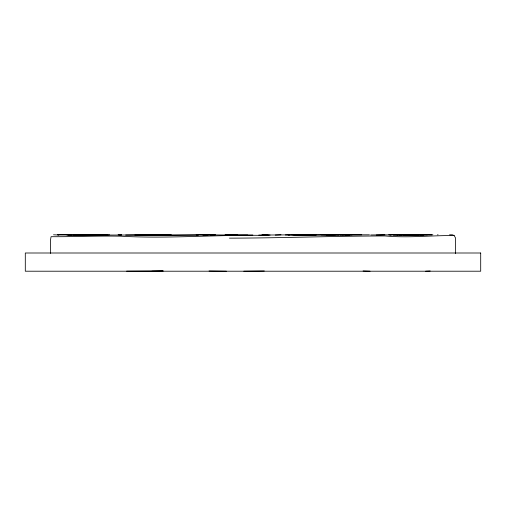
<?xml version="1.0" encoding="UTF-8"?>
<svg xmlns="http://www.w3.org/2000/svg" width="506" height="506" viewBox="0 0 506 506"><rect width="100%" height="100%" fill="white"/><g stroke="black" fill="none" stroke-linecap="round" stroke-linejoin="round"><path stroke-width="0.76" d="M50.379 253.405L50.429 240.261L51.074 236.681C74.015 236.878 97.177 235.739 120.207 236.175C167.739 238.87 215.259 234.676 262.816 235.379M305.738 234.917L306.098 234.803L301.007 234.803M206.511 235.075L207.751 234.803L204.81 235.075M225.48 235.081L252.867 235.005M258.794 235.037L268.186 235.037M401.309 235.012L402.675 234.79M75.641 234.999L81.624 235.037M197.226 235.069L199.358 234.797M275.283 235.056L280.975 234.79M134.95 235.043L158.884 234.797M304.859 235.062L314.492 234.797M326.705 235.024L333.422 235.037M339.994 235.043L352.125 234.803M405.648 235.062L431.833 234.809M153.754 235.037L171.319 234.822M165.532 235.018L169.978 235.018M227.39 235.024L236.542 235.024M289.818 234.847L285.359 234.948M105.027 235.024L109.543 234.79M393.345 235.024L397.672 235.05M92.75 235.056L197.321 235.018M210.844 235.031L215.075 234.816M425.635 271.21L430.214 270.976M136.095 235.043L151.825 235.081M163.324 270.95L126.626 271.153M264.303 270.963L243.791 271.203M288.135 235.043L327.192 234.79M413.168 235.043L403.383 234.993L421.251 234.803M376.3 235.043L384.838 234.79M71.333 235.069L68.234 235.157L100.08 234.809M72.877 235.024L89.41 234.797M198.921 234.797L196.239 234.816L197.435 234.948M311.93 234.942L315.428 234.809M326.534 235.037L335.56 234.79M297.022 235.031L316.174 235.037M125.652 235.037L149.175 234.79M151.889 271.203L162.843 270.963M87.538 235.031L91.2 234.961M97.987 234.797L88.006 234.98L103.275 234.809L83.591 234.835M370.721 234.961L400.025 234.803M229.452 238.149C281.355 238.073 333.214 236.024 385.11 235.954C408.089 238.073 431.049 235.385 454.053 235.543L452.364 234.79L449.556 234.79M310.861 235.031L361.733 234.797M157.436 234.816L158.713 234.797M202.957 235.043L206.005 235.012M327.369 234.835L343.182 234.797M99.328 234.797L95.849 234.816L99.701 235.043M224.961 234.948L247.776 235.05M406.716 234.803L396.881 234.797M418.487 234.797L411.58 234.847L424.022 234.822L405.901 234.854M79.847 234.835L94.951 234.797M213.747 234.797L215.233 234.79M432.889 234.79L420.284 234.809L427.393 234.803M71.03 234.809L57.57 234.79M121.611 234.797L119.024 234.797L120.839 234.854M213.064 234.79L164.665 235.328L135.791 234.797M437.507 234.79L438.051 234.79M53.522 234.79L58.879 235.024M97.354 234.79L107.601 234.797M159.365 234.797L166.645 235.05M200.148 234.79L228.933 235.037M330.981 234.79L329.836 234.797M345.218 234.803L346.559 234.803M399.076 234.841L408.538 234.841M369.405 234.809L346.079 234.885M388.671 234.822L409.493 234.816M320.987 234.79L329.134 235.037M293.379 234.79L298.736 234.809M206.916 234.79L208.301 234.797M78.101 234.828L86.355 234.847M57.886 234.79L71.757 234.828M330.842 234.797L338.963 235.037M96.507 234.929L80.802 234.885L88.942 234.955M70.144 234.816L66.735 234.79L84.565 235.043M397.805 234.885L402.042 235.031M209.035 270.969L226.353 271.21M155.74 234.79L168.637 235.031M291.772 234.79L300.273 234.999M342.537 234.79L349.526 235.031M230.679 234.797L237.769 235.05M363.08 270.95L370.044 271.21M270.103 235.043L261.785 235.05A198.82 3.378 -0.2 0 0 305.681 234.74M118.1 234.79L121.231 235.056M389.683 234.873L391.087 235.037M102.206 234.79L103.509 235.056M454.002 235.239L455.602 238.117L455.621 253.512M480.7 253L25.3 253L25.3 271.21L480.7 271.21L480.7 253"/></g></svg>
